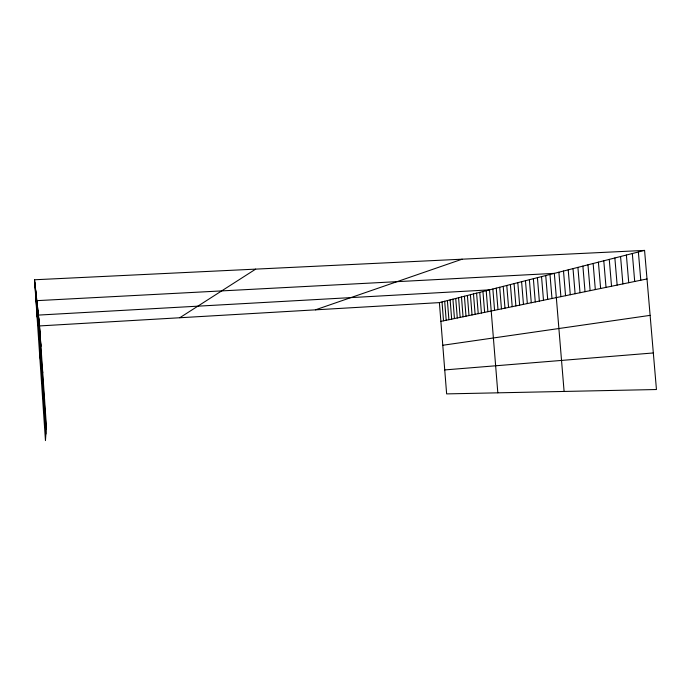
<?xml version="1.0" encoding="UTF-8"?>
<svg xmlns="http://www.w3.org/2000/svg" width="691" height="691" viewBox="0 0 691 691"><rect width="100%" height="100%" fill="white"/><g stroke="black" fill="none" stroke-linecap="round" stroke-linejoin="round"><path stroke-width="1.04" d="M179.764 317.748L255.67 269.127M315.442 309.836L462.141 259.185M439.39 302.615L644.573 250.41L656.45 389.525L446.636 393.896L439.39 302.615L39.594 325.927L34.55 279.769L644.573 250.41M440.875 321.358L647.009 278.948M442.776 345.267L650.119 315.364M444.736 369.927L653.332 352.954M38.411 315.087L489.504 289.866L497.822 392.825M42.592 398.301L44.604 399.778M39.646 354.829L42.764 372.717M36.787 312.747L40.985 346.493M638.38 251.982L640.79 280.226M632.325 253.528L634.701 281.487M626.383 255.039L628.732 282.714M620.561 256.516L622.885 283.915M614.86 257.968L617.149 285.098M609.263 259.393L611.535 286.247M603.787 260.783L606.024 287.387M598.406 262.157L600.626 288.493M593.137 263.496L595.322 289.581M587.963 264.808L590.123 290.652M582.884 266.104L585.027 291.706M577.909 267.374L580.017 292.734M573.012 268.618L575.111 293.744M568.218 269.835L570.282 294.737M563.502 271.036L565.549 295.713M558.872 272.211L560.902 296.664M564.098 391.443L554.329 273.368L36.83 300.654L45.882 434.017M549.993 274.474L551.979 298.503M545.735 275.554L547.695 299.384M541.537 276.625L543.489 300.248M537.417 277.67L539.343 301.103M533.366 278.698L535.275 301.941M529.384 279.717L531.275 302.762M525.462 280.71L527.337 303.574M521.601 281.695L523.458 304.368M517.809 282.662L519.649 305.154M514.069 283.612L515.892 305.923M510.399 284.545L512.204 306.683M506.779 285.469L508.567 307.435M503.212 286.376L504.983 308.169M499.705 287.266L501.459 308.894M496.25 288.147L497.995 309.611M492.856 289.011L494.575 310.311M486.205 290.704L487.898 311.684M482.949 291.533L484.633 312.358M479.744 292.345L481.411 313.023M476.591 293.148L478.241 313.671M473.482 293.934L475.114 314.319M470.416 294.72L472.039 314.949M467.392 295.489L468.999 315.571M464.412 296.249L466.01 316.193M461.476 296.992L463.056 316.798M458.582 297.726L460.154 317.394M455.723 298.46L457.287 317.99M452.907 299.168L454.453 318.568M450.126 299.877L451.664 319.138M447.388 300.576L448.908 319.708M444.684 301.267L446.196 320.27M442.024 301.941L443.518 320.814M39.465 324.787L46.392 426.079L45.459 440.59L34.55 279.769M39.076 321.177L40.829 345.241M38.713 317.903L40.501 342.563M38.325 314.353L46.176 429.482M37.901 310.484L39.871 337.484M37.539 307.141L39.508 334.617M37.15 303.539L39.197 332.121M36.364 296.413L38.592 327.266M35.992 292.984L38.204 324.096M35.733 290.574L37.884 321.54M35.31 286.748L37.66 319.743M34.87 282.662L37.305 316.884"/></g></svg>
